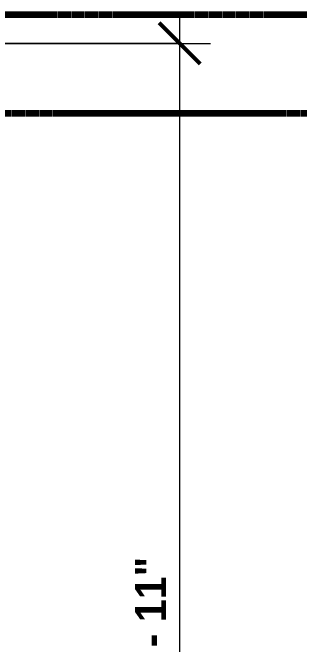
# Model space of a CAD drawing. Header units: inches. Extents: x -4292 to -464, y 9706 to 12474.
# Drawn here: x -2060.2 to -1955.3, y 11894.4 to 12125.4 of the extents above; entities that cross this region are included whole.
import ezdxf

# ---------------------------------------------------------------- set-up
doc = ezdxf.new("R2010")
doc.units = ezdxf.units.IN
doc.header["$MEASUREMENT"] = 0
doc.linetypes.add('Double Dash 3_8_', pattern=[1, 0.375, -0.125, 0.125, -0.125, 0.125, -0.125])
for name, color, linetype, lineweight in [('A-ANNO-DIMS', 211, 'Continuous', 9), ('A-ANNO-DIMS-120', 211, 'Continuous', 9), ('C-PROP-LINE-1', 130, 'Double Dash 3_8_', 140)]:
    doc.layers.add(name, color=color, linetype=linetype, lineweight=lineweight)
doc.styles.add('Century Gothic_B', font='GOTHICB.TTF', dxfattribs={"height": 11.25})
doc.dimstyles.new('OD__1__Tol__', dxfattribs={"dimscale": 12, "dimtxt": 11.746893, "dimasz": 1.25, "dimexe": 0.9375, "dimexo": 0.625, "dimgap": 0.15625, "dimtad": 1, "dimdec": 0, "dimzin": 3, "dimdsep": 46, "dimlunit": 4, "dimtxsty": 'Century Gothic_B', "dimblk1": 'OBLIQUE', "dimblk2": 'OBLIQUE', "dimsah": 1, "dimcen": 0.09, "dimdle": 0.9375, "dimazin": 0, "dimtfac": 1, "dimtdec": 4, "dimtix": 1, "dimtmove": 0, "dimatfit": 3, "dimfxl": 1, "dimtvp": 1, "dimtfill": 1, "dimfrac": 2, "dimtolj": 1, "dimtzin": 0, "dimarcsym": 2})

# ---------------------------------------------------------------- blocks, each defined once
blk = doc.blocks.new('DIMBLOCK35-FLOOR PLAN - 3RD FLOOR')
at = {"layer": 'A-ANNO-DIMS-120'}
for p, q in [((-1999.05, 11682.99), (-1999.05, 12125.4)), ((-2064.86, 12114.15), (-1987.8, 12114.15)), ((-1999.05, 12114.15), (-2064.86, 12114.15)), ((-2068.67, 11682.99), (-1987.8, 11682.99)), ((-1999.05, 11682.99), (-2068.67, 11682.99))]:
    blk.add_line(p, q, dxfattribs=at)
at = {"layer": 'A-ANNO-DIMS-120', "lineweight": 50}
for p, q in [((-1999.05, 12114.15), (-2006.55, 12121.65)), ((-1999.05, 12114.15), (-1991.55, 12106.65)), ((-1999.05, 11682.99), (-2006.55, 11690.49)), ((-1999.05, 11682.99), (-1991.55, 11675.49))]:
    blk.add_line(p, q, dxfattribs=at)
at = {"layer": 'A-ANNO-DIMS-120', "color": 0, "insert": (-2015.35, 11868.83), "char_height": 11.25, "width": 71.3764, "attachment_point": 1, "rotation": 90, "line_spacing_factor": 0.984502, "style": 'Century Gothic_B', "bg_fill": 3, "box_fill_scale": 1.25, "bg_fill_color": 256, "bg_fill_true_color": 13158600, "bg_fill_transparency": 0}
blk.add_mtext('35\' - 11"', dxfattribs=at)
blk = doc.blocks.new('_Oblique')
at = {"color": 0, "linetype": 'ByBlock', "lineweight": -2}
blk.add_line((-0.5, -0.5), (0.5, 0.5), dxfattribs=at)

msp = doc.modelspace()

# ---------------------------------------------------------------- dimensions: what is measured, and where the dimension line sits
at = {"layer": 'A-ANNO-DIMS'}
dim = msp.add_linear_dim(base=(-1999.05, 12114.15), p1=(-2076.17, 11682.99), p2=(-2072.36, 12114.15), angle=90, dimstyle='OD__1__Tol__', override={"dimpost": '<>', "dimfxl": 431.179355}, dxfattribs=at)
dim.commit()
dim.dimension.update_dxf_attribs({"geometry": 'DIMBLOCK35-FLOOR PLAN - 3RD FLOOR', "text_midpoint": (-2006.84, 11898.57)})

# ---------------------------------------------------------------- next in the draw order: linework, layer by layer
at = {"layer": 'C-PROP-LINE-1'}
for p, q in [((-3869.45, 12124.69), (-747.76, 12124.69)), ((-3833.41, 12088.69), (-613.69, 12088.69))]:
    msp.add_line(p, q, dxfattribs=at)

doc.saveas('drawing.dxf')
